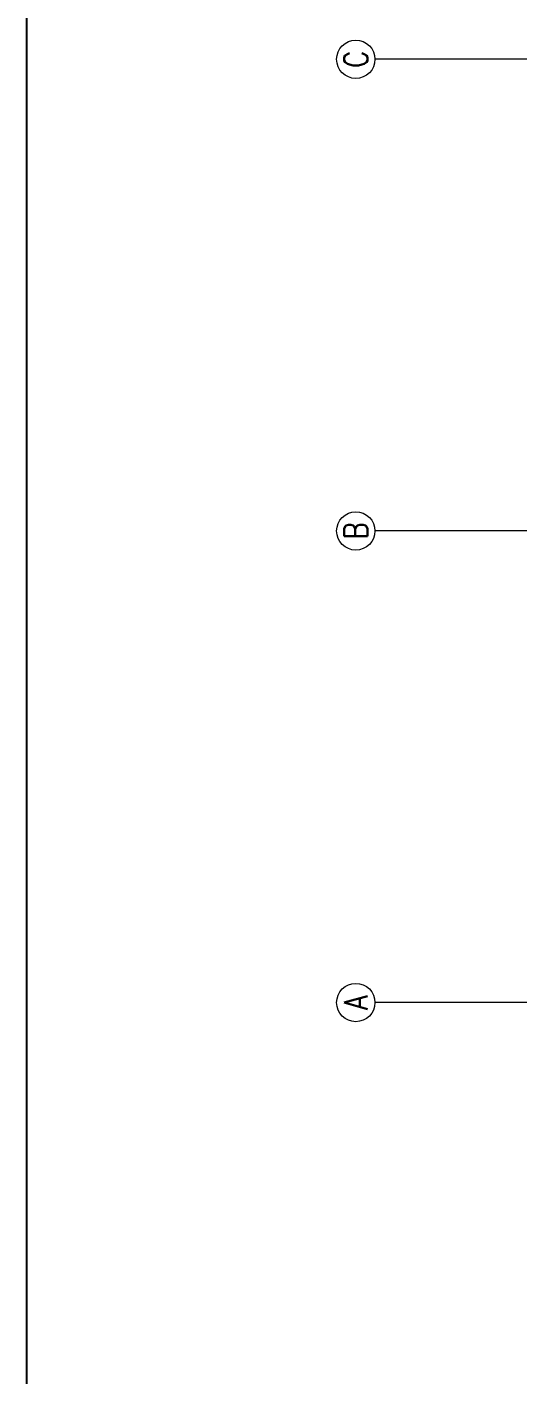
# Model space of a CAD drawing. Header units: metres. Extents: x 45 to 666, y -23 to 325.
# Drawn here: x 83.65 to 86.77, y 41.77 to 50.34 of the extents above; entities that cross this region are included whole.
import ezdxf

# ---------------------------------------------------------------- set-up
doc = ezdxf.new("R2010")
doc.units = ezdxf.units.M
doc.header["$LTSCALE"] = 5
doc.header["$MEASUREMENT"] = 0
doc.layers.get('DEFPOINTS').update_dxf_attribs({"color": 210})
doc.layers.add('A-ANNO-SYMB', color=3, linetype='Continuous', lineweight=18)
doc.layers.add('A-ANNO-TEXT', color=3, linetype='Continuous', lineweight=18)
doc.styles.add('E-ROMANS', font='romans.shx', dxfattribs={"width": 0.8})

msp = doc.modelspace()

# ---------------------------------------------------------------- linework, layer by layer
at = {"layer": 'A-ANNO-SYMB', "ltscale": 2}
for points in [[(97.3267, 50.1392), (85.8641, 50.1392)], [(97.3267, 47.1392), (85.8641, 47.1392)], [(97.3267, 44.1392), (85.8641, 44.1392)]]:
    msp.add_lwpolyline(points, dxfattribs=at)
at = {"layer": 'A-ANNO-SYMB', "linetype": 'Continuous', "ltscale": 5}
for centre in [(85.7422, 50.1392), (85.7422, 47.1392), (85.7422, 44.1392)]:
    msp.add_circle(centre, 0.1219, dxfattribs=at)
at = {"layer": 'DEFPOINTS'}
msp.add_lwpolyline([(83.6491, 55.1001), (98.741, 55.1001), (98.741, 38.9485), (83.6491, 38.9485)], close=True, dxfattribs=at)

# ---------------------------------------------------------------- texts
at = {"layer": 'A-ANNO-TEXT', "ltscale": 5, "char_height": 0.15, "attachment_point": 5, "rotation": 90, "style": 'E-ROMANS'}
for s, insert in [('C', (85.7422, 50.1392)), ('B', (85.7422, 47.1392)), ('A', (85.7422, 44.1392))]:
    msp.add_mtext(s, dxfattribs=dict(at, insert=insert))

doc.saveas('drawing.dxf')
